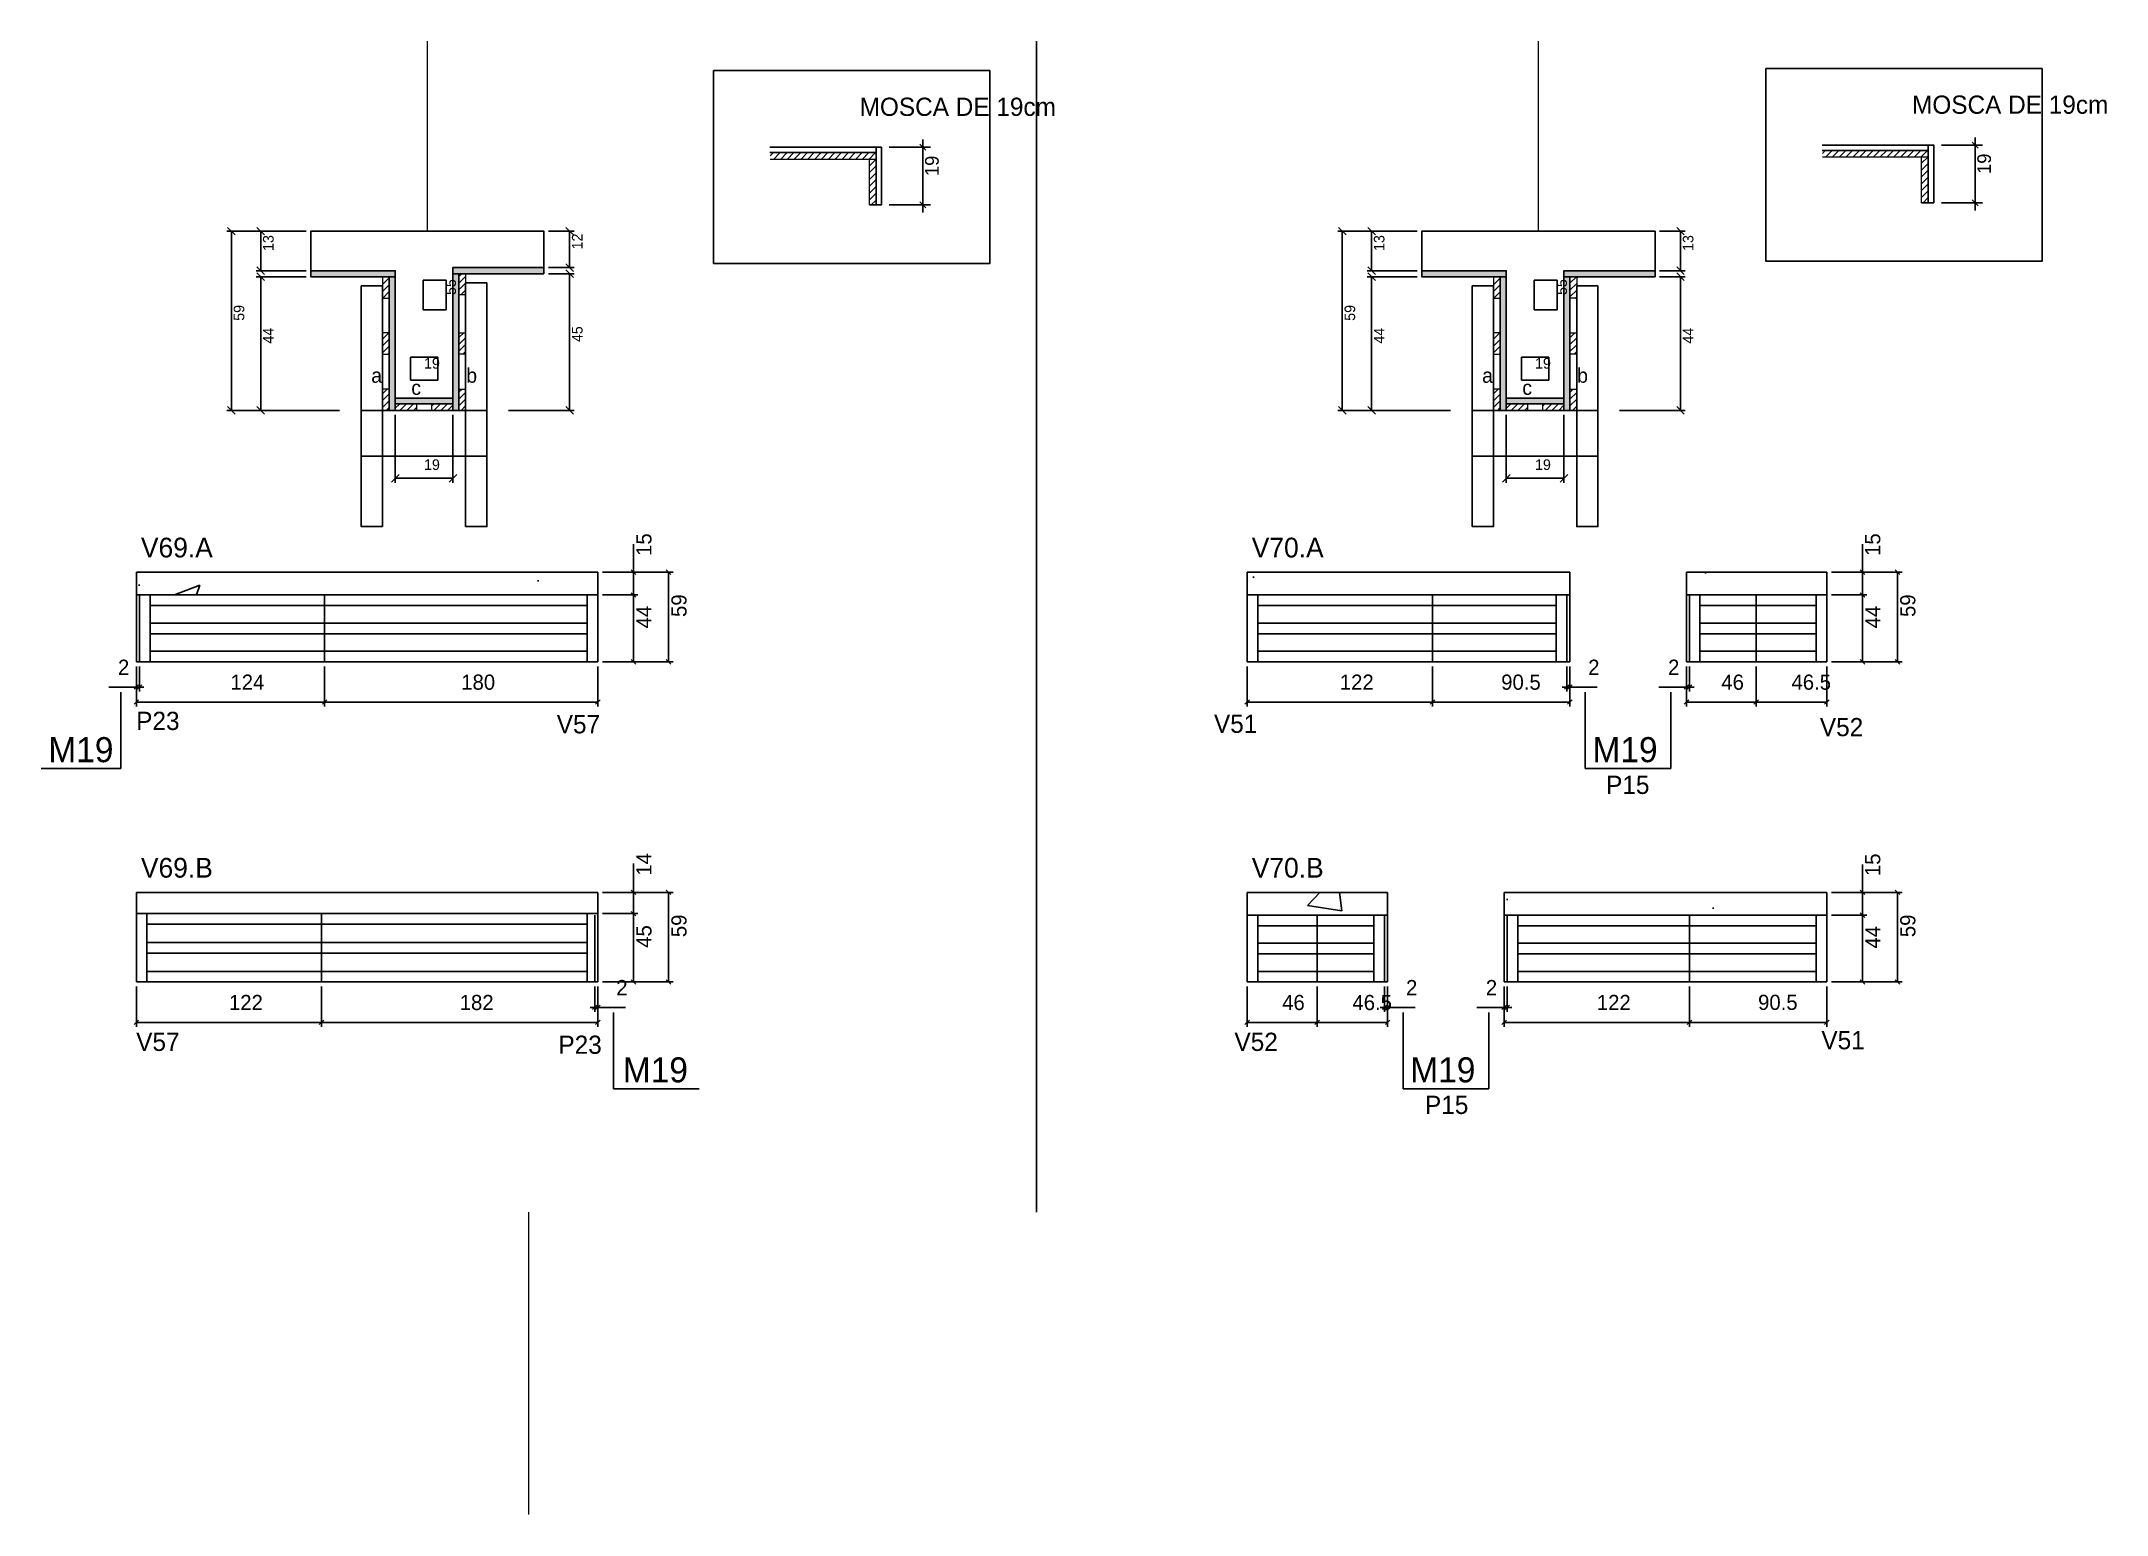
# Model space of a CAD drawing. Header units: metres. Extents: x 4253 to 5613, y 3977 to 4947.
import ezdxf

# ---------------------------------------------------------------- set-up
doc = ezdxf.new("R2010")
doc.units = ezdxf.units.M
for name, color, linetype in [('5', 7, 'Continuous'), ('CONCRETO', 7, 'Continuous'), ('COTA', 7, 'Continuous'), ('Cota Seção (2x)', 7, 'Continuous'), ('Cotas', 7, 'Continuous'), ('detalhes', 7, 'Continuous'), ('Hachura', 7, 'Continuous'), ('Madeira', 7, 'Continuous'), ('NOMENCLATURA', 7, 'Continuous'), ('Painéis', 7, 'Continuous'), ('SARR_2.2x7', 7, 'Continuous'), ('SARR_3.5x7', 7, 'Continuous'), ('SARRAFO DE PRESSAO', 7, 'Continuous'), ('TEXTO PILAR', 7, 'Continuous'), ('Texto Seção', 7, 'Continuous')]:
    doc.layers.add(name, color=color, linetype=linetype)

msp = doc.modelspace()

# ---------------------------------------------------------------- hatches: boundary and pattern name
at = {"layer": 'COTA'}
h = msp.add_hatch(dxfattribs=at)
h.set_pattern_fill('AR-CONC')
h.paths.add_polyline_path([(4619.3, 4582.9), (4619.3, 4597.9), (4315.1, 4597.9), (4315.3, 4582.9), (4619.3, 4582.9)])
h = msp.add_hatch(dxfattribs=at)
h.set_pattern_fill('AR-CONC')
h.paths.add_polyline_path([(5259.5, 4582.9), (5259.5, 4597.9), (5046.8, 4597.9), (5047, 4582.9), (5259.5, 4582.9)])
h = msp.add_hatch(dxfattribs=at)
h.set_pattern_fill('AR-CONC')
h.paths.add_polyline_path([(5336.3, 4597.9), (5336.3, 4582.9), (5428.8, 4582.9), (5428.8, 4597.9), (5336.3, 4597.9)])
h = msp.add_hatch(dxfattribs=at)
h.set_pattern_fill('AR-CONC')
h.paths.add_polyline_path([(4619.3, 4373.1), (4619.3, 4387.1), (4315.1, 4387.1), (4315.3, 4373.1), (4619.3, 4373.1)])
h = msp.add_hatch(dxfattribs=at)
h.set_pattern_fill('AR-CONC')
h.paths.add_polyline_path([(5047, 4387.1), (5047, 4372.1), (5139.5, 4372.1), (5139.5, 4387.1), (5047, 4387.1)])
h = msp.add_hatch(dxfattribs=at)
h.set_pattern_fill('AR-CONC')
h.paths.add_polyline_path([(5428.8, 4372.1), (5428.8, 4387.1), (5216, 4387.1), (5216.3, 4372.1), (5428.8, 4372.1)])
at = {"layer": 'Hachura'}
h = msp.add_hatch(dxfattribs=at)
h.set_pattern_fill('ANSI31')
h.paths.add_polyline_path([(4732.8, 4874.1), (4732.8, 4869.7), (4802.5, 4869.7), (4802.5, 4874.1), (4732.8, 4874.1)])
h = msp.add_hatch(dxfattribs=at)
h.set_pattern_fill('ANSI31')
h.paths.add_polyline_path([(5425.9, 4875.5), (5425.9, 4871.1), (5495.6, 4871.1), (5495.6, 4875.5), (5425.9, 4875.5)])
h = msp.add_hatch(dxfattribs=at)
h.set_pattern_fill('ANSI31')
h.paths.add_polyline_path([(5491.2, 4841.1), (5495.6, 4841.1), (5495.6, 4871.1), (5491.2, 4871.1), (5491.2, 4841.1)])
h = msp.add_hatch(dxfattribs=at)
h.set_pattern_fill('ANSI31')
h.paths.add_polyline_path([(4798.1, 4839.7), (4802.5, 4839.7), (4802.5, 4869.7), (4798.1, 4869.7), (4798.1, 4839.7)])
h = msp.add_hatch(color=7, dxfattribs=at)
h.dxf.hatch_style = 1
h.paths.add_polyline_path([(4485.8, 4792.4), (4485.8, 4796.4), (4430.2, 4796.4), (4430.2, 4792.4), (4485.8, 4792.4)])
h = msp.add_hatch(dxfattribs=at)
h.set_pattern_fill('ANSI31')
h.paths.add_polyline_path([(4477.4, 4778.4), (4481.8, 4778.4), (4481.8, 4792.4), (4477.4, 4792.4), (4477.4, 4778.4)])
h = msp.add_hatch(color=7, dxfattribs=at)
h.dxf.hatch_style = 1
h.paths.add_polyline_path([(4481.8, 4792.4), (4485.8, 4792.4), (4485.8, 4704.4), (4481.8, 4704.4), (4481.8, 4792.4)])
h = msp.add_hatch(color=7, dxfattribs=at)
h.dxf.hatch_style = 1
h.paths.add_polyline_path([(4583.8, 4794.4), (4583.8, 4798.4), (4523.8, 4798.4), (4523.8, 4794.4), (4583.8, 4794.4)])
h = msp.add_hatch(color=7, dxfattribs=at)
h.dxf.hatch_style = 1
h.paths.add_polyline_path([(4527.8, 4794.4), (4523.8, 4794.4), (4523.8, 4704.4), (4527.8, 4704.4), (4527.8, 4794.4)])
h = msp.add_hatch(dxfattribs=at)
h.set_pattern_fill('ANSI31')
h.paths.add_polyline_path([(4532.2, 4780.4), (4527.8, 4780.4), (4527.8, 4794.4), (4532.2, 4794.4), (4532.2, 4780.4)])
h = msp.add_hatch(color=7, dxfattribs=at)
h.dxf.hatch_style = 1
h.paths.add_polyline_path([(5217.6, 4792.4), (5217.6, 4796.4), (5162, 4796.4), (5162, 4792.4), (5217.6, 4792.4)])
h = msp.add_hatch(dxfattribs=at)
h.set_pattern_fill('ANSI31')
h.paths.add_polyline_path([(5209.2, 4778.4), (5213.6, 4778.4), (5213.6, 4792.4), (5209.2, 4792.4), (5209.2, 4778.4)])
h = msp.add_hatch(color=7, dxfattribs=at)
h.dxf.hatch_style = 1
h.paths.add_polyline_path([(5213.6, 4792.4), (5217.6, 4792.4), (5217.6, 4704.4), (5213.6, 4704.4), (5213.6, 4792.4)])
h = msp.add_hatch(color=7, dxfattribs=at)
h.dxf.hatch_style = 1
h.paths.add_polyline_path([(5315.6, 4792.4), (5315.6, 4796.4), (5255.6, 4796.4), (5255.6, 4792.4), (5315.6, 4792.4)])
h = msp.add_hatch(color=7, dxfattribs=at)
h.dxf.hatch_style = 1
h.paths.add_polyline_path([(5259.6, 4794.4), (5255.6, 4794.4), (5255.6, 4704.4), (5259.6, 4704.4), (5259.6, 4794.4)])
h = msp.add_hatch(dxfattribs=at)
h.set_pattern_fill('ANSI31')
h.paths.add_polyline_path([(5264, 4778.4), (5259.6, 4778.4), (5259.6, 4792.4), (5264, 4792.4), (5264, 4778.4)])
h = msp.add_hatch(dxfattribs=at)
h.set_pattern_fill('ANSI31')
h.paths.add_polyline_path([(4477.4, 4741.4), (4481.8, 4741.4), (4481.8, 4755.4), (4477.4, 4755.4), (4477.4, 4741.4)])
h = msp.add_hatch(dxfattribs=at)
h.set_pattern_fill('ANSI31')
h.paths.add_polyline_path([(4532.2, 4741.4), (4527.8, 4741.4), (4527.8, 4755.4), (4532.2, 4755.4), (4532.2, 4741.4)])
h = msp.add_hatch(dxfattribs=at)
h.set_pattern_fill('ANSI31')
h.paths.add_polyline_path([(5209.2, 4741.4), (5213.6, 4741.4), (5213.6, 4755.4), (5209.2, 4755.4), (5209.2, 4741.4)])
h = msp.add_hatch(dxfattribs=at)
h.set_pattern_fill('ANSI31')
h.paths.add_polyline_path([(5264, 4741.4), (5259.6, 4741.4), (5259.6, 4755.4), (5264, 4755.4), (5264, 4741.4)])
h = msp.add_hatch(dxfattribs=at)
h.set_pattern_fill('ANSI31')
h.paths.add_polyline_path([(4477.4, 4704.4), (4481.8, 4704.4), (4481.8, 4718.4), (4477.4, 4718.4), (4477.4, 4704.4)])
h = msp.add_hatch(color=7, dxfattribs=at)
h.dxf.hatch_style = 1
h.paths.add_polyline_path([(4523.8, 4708.8), (4523.8, 4712.4), (4485.8, 4712.4), (4485.8, 4708.8), (4523.8, 4708.8)])
h = msp.add_hatch(dxfattribs=at)
h.set_pattern_fill('ANSI31')
h.paths.add_polyline_path([(4485.8, 4704.4), (4485.8, 4708.8), (4499.8, 4708.8), (4499.8, 4704.4), (4485.8, 4704.4)])
h = msp.add_hatch(dxfattribs=at)
h.set_pattern_fill('ANSI31')
h.paths.add_polyline_path([(4523.8, 4704.4), (4523.8, 4708.8), (4509.8, 4708.8), (4509.8, 4704.4), (4523.8, 4704.4)])
h = msp.add_hatch(dxfattribs=at)
h.set_pattern_fill('ANSI31')
h.paths.add_polyline_path([(4532.2, 4704.4), (4527.8, 4704.4), (4527.8, 4718.4), (4532.2, 4718.4), (4532.2, 4704.4)])
h = msp.add_hatch(dxfattribs=at)
h.set_pattern_fill('ANSI31')
h.paths.add_polyline_path([(5209.2, 4704.4), (5213.6, 4704.4), (5213.6, 4718.4), (5209.2, 4718.4), (5209.2, 4704.4)])
h = msp.add_hatch(color=7, dxfattribs=at)
h.dxf.hatch_style = 1
h.paths.add_polyline_path([(5255.6, 4708.8), (5255.6, 4712.4), (5217.6, 4712.4), (5217.6, 4708.8), (5255.6, 4708.8)])
h = msp.add_hatch(dxfattribs=at)
h.set_pattern_fill('ANSI31')
h.paths.add_polyline_path([(5217.6, 4704.4), (5217.6, 4708.8), (5231.6, 4708.8), (5231.6, 4704.4), (5217.6, 4704.4)])
h = msp.add_hatch(dxfattribs=at)
h.set_pattern_fill('ANSI31')
h.paths.add_polyline_path([(5255.6, 4704.4), (5255.6, 4708.8), (5241.6, 4708.8), (5241.6, 4704.4), (5255.6, 4704.4)])
h = msp.add_hatch(dxfattribs=at)
h.set_pattern_fill('ANSI31')
h.paths.add_polyline_path([(5264, 4704.4), (5259.6, 4704.4), (5259.6, 4718.4), (5264, 4718.4), (5264, 4704.4)])

# ---------------------------------------------------------------- linework, layer by layer
at = {"layer": 'CONCRETO', "color": 251, "lineweight": 25}
for points in [[(4430.2, 4796.4), (4430.2, 4822.4), (4583.8, 4822.4), (4583.8, 4798.4), (4523.8, 4798.4), (4523.8, 4712.4), (4485.8, 4712.4), (4485.8, 4796.4)], [(5162, 4796.4), (5162, 4822.4), (5315.6, 4822.4), (5315.6, 4796.4), (5255.6, 4796.4), (5255.6, 4712.4), (5217.6, 4712.4), (5217.6, 4796.4)]]:
    msp.add_lwpolyline(points, close=True, dxfattribs=at)
at = {"layer": 'COTA', "color": 241, "lineweight": 25}
for p, q in [((4908.3, 4947.4), (4908.3, 4176.6)), ((4315.3, 4582.9), (4315.3, 4597.9)), ((4619.3, 4597.9), (4315.3, 4597.9)), ((4619.3, 4597.9), (4619.3, 4582.9)), ((5047, 4582.9), (5047, 4597.9)), ((5259.5, 4597.9), (5047, 4597.9)), ((5259.5, 4597.9), (5259.5, 4582.9)), ((5336.3, 4582.9), (5336.3, 4597.9)), ((5428.8, 4597.9), (5336.3, 4597.9)), ((5428.8, 4597.9), (5428.8, 4582.9)), ((4315.3, 4373.1), (4315.3, 4387.1)), ((4619.3, 4387.1), (4315.3, 4387.1)), ((4619.3, 4387.1), (4619.3, 4373.1)), ((5047, 4372.1), (5047, 4387.1)), ((5139.5, 4387.1), (5047, 4387.1)), ((5139.5, 4387.1), (5139.5, 4372.1)), ((5216.3, 4372.1), (5216.3, 4387.1)), ((5428.8, 4387.1), (5216.3, 4387.1)), ((5428.8, 4387.1), (5428.8, 4372.1))]:
    msp.add_line(p, q, dxfattribs=at)
at = {"layer": 'COTA', "color": 4, "lineweight": 25}
for p, q in [((5526.4, 4884.1), (5526.4, 4836.1)), ((4811.1, 4877.7), (4838.3, 4877.7)), ((4833.3, 4882.7), (4833.3, 4834.7)), ((5504.2, 4879.1), (5531.4, 4879.1)), ((4811.1, 4839.7), (4838.3, 4839.7)), ((5504.2, 4841.1), (5531.4, 4841.1)), ((4427.2, 4822.4), (4374.9, 4822.4)), ((4377.9, 4704.4), (4377.9, 4822.4)), ((4427.2, 4822.4), (4394.2, 4822.4)), ((4397.2, 4822.4), (4397.2, 4796.4)), ((4586.8, 4822.4), (4603.7, 4822.4)), ((4600.7, 4822.4), (4600.7, 4798.4)), ((5159, 4822.4), (5106.6, 4822.4)), ((5109.6, 4704.4), (5109.6, 4822.4)), ((5159, 4822.4), (5125.9, 4822.4)), ((5128.9, 4822.4), (5128.9, 4796.4)), ((5318.6, 4822.4), (5335.4, 4822.4)), ((5332.4, 4822.4), (5332.4, 4796.4)), ((4427.2, 4796.4), (4394.2, 4796.4)), ((4427.2, 4792.4), (4394.2, 4792.4)), ((4397.2, 4792.4), (4397.2, 4704.4)), ((4586.8, 4798.4), (4603.7, 4798.4)), ((4586.8, 4794.4), (4603.7, 4794.4)), ((4600.7, 4704.4), (4600.7, 4794.4)), ((5159, 4796.4), (5125.9, 4796.4)), ((5159, 4792.4), (5125.9, 4792.4)), ((5128.9, 4792.4), (5128.9, 4704.4)), ((5318.6, 4796.4), (5335.4, 4796.4)), ((5318.6, 4792.4), (5335.4, 4792.4)), ((5332.4, 4704.4), (5332.4, 4792.4)), ((4449.2, 4704.4), (4374.9, 4704.4)), ((4449.2, 4704.4), (4394.2, 4704.4)), ((4485.8, 4701.4), (4485.8, 4656.7)), ((4523.8, 4701.4), (4523.8, 4656.7)), ((4560.4, 4704.4), (4603.7, 4704.4)), ((5181, 4704.4), (5106.6, 4704.4)), ((5181, 4704.4), (5125.9, 4704.4)), ((5217.6, 4701.4), (5217.6, 4656.7)), ((5255.6, 4701.4), (5255.6, 4656.7)), ((5292.2, 4704.4), (5335.4, 4704.4)), ((4485.8, 4659.7), (4523.8, 4659.7)), ((5217.6, 4659.7), (5255.6, 4659.7)), ((4315.3, 4535.9), (4315.3, 4509.4)), ((4315.3, 4535.9), (4315.3, 4519.3)), ((4317.3, 4535.9), (4317.3, 4519.3)), ((4439.3, 4535.9), (4439.3, 4509.4)), ((4439.3, 4535.9), (4439.3, 4509.4)), ((4619.3, 4535.9), (4619.3, 4509.4)), ((5047, 4535.9), (5047, 4509.4)), ((5169, 4535.9), (5169, 4509.4)), ((5169, 4535.9), (5169, 4509.4)), ((5257.5, 4535.9), (5257.5, 4519.3)), ((5259.5, 4535.9), (5259.5, 4509.4)), ((5259.5, 4535.9), (5259.5, 4519.3)), ((5336.3, 4535.9), (5336.3, 4509.4)), ((5336.3, 4535.9), (5336.3, 4519.3)), ((5338.3, 4535.9), (5338.3, 4519.3)), ((5382.3, 4535.9), (5382.3, 4509.4)), ((5382.3, 4535.9), (5382.3, 4509.4)), ((5428.8, 4535.9), (5428.8, 4509.4)), ((4315.3, 4522.3), (4297.2, 4522.3)), ((4317.3, 4522.3), (4315.3, 4522.3)), ((4317.3, 4522.3), (4320.3, 4522.3)), ((5257.5, 4522.3), (5254.5, 4522.3)), ((5257.5, 4522.3), (5259.5, 4522.3)), ((5259.5, 4522.3), (5277.6, 4522.3)), ((5336.3, 4522.3), (5318.2, 4522.3)), ((5338.3, 4522.3), (5336.3, 4522.3)), ((5338.3, 4522.3), (5341.3, 4522.3)), ((4315.3, 4512.4), (4439.3, 4512.4)), ((4439.3, 4512.4), (4619.3, 4512.4)), ((5047, 4512.4), (5169, 4512.4)), ((5169, 4512.4), (5259.5, 4512.4)), ((5336.3, 4512.4), (5382.3, 4512.4)), ((5382.3, 4512.4), (5428.8, 4512.4)), ((4315.3, 4325.1), (4315.3, 4298.5)), ((4437.3, 4325.1), (4437.3, 4298.5)), ((4437.3, 4325.1), (4437.3, 4298.5)), ((4617.3, 4325.1), (4617.3, 4308.4)), ((4619.3, 4325.1), (4619.3, 4298.5)), ((4619.3, 4325.1), (4619.3, 4308.4)), ((5047, 4325.1), (5047, 4298.5)), ((5093, 4325.1), (5093, 4298.5)), ((5093, 4325.1), (5093, 4298.5)), ((5137.5, 4325.1), (5137.5, 4308.4)), ((5139.5, 4325.1), (5139.5, 4298.5)), ((5139.5, 4325.1), (5139.5, 4308.4)), ((5216.3, 4325.1), (5216.3, 4298.5)), ((5216.3, 4325.1), (5216.3, 4308.4)), ((5218.3, 4325.1), (5218.3, 4308.4)), ((5338.3, 4325.1), (5338.3, 4298.5)), ((5338.3, 4325.1), (5338.3, 4298.5)), ((5428.8, 4325.1), (5428.8, 4298.5)), ((4315.3, 4301.5), (4437.3, 4301.5)), ((4437.3, 4301.5), (4619.3, 4301.5)), ((4617.3, 4311.4), (4614.3, 4311.4)), ((4617.3, 4311.4), (4619.3, 4311.4)), ((4619.3, 4311.4), (4637.4, 4311.4)), ((5047, 4301.5), (5093, 4301.5)), ((5093, 4301.5), (5139.5, 4301.5)), ((5137.5, 4311.4), (5134.5, 4311.4)), ((5137.5, 4311.4), (5139.5, 4311.4)), ((5139.5, 4311.4), (5157.6, 4311.4)), ((5216.3, 4311.4), (5198.2, 4311.4)), ((5218.3, 4311.4), (5216.3, 4311.4)), ((5216.3, 4301.5), (5338.3, 4301.5)), ((5218.3, 4311.4), (5221.3, 4311.4)), ((5338.3, 4301.5), (5428.8, 4301.5))]:
    msp.add_line(p, q, dxfattribs=at)
at = {"layer": 'COTA', "color": 0, "lineweight": 25}
for p, q in [((4313.8, 4520.8), (4316.8, 4523.8)), ((4318.8, 4523.8), (4315.8, 4520.8)), ((5256, 4520.8), (5259, 4523.8)), ((5261, 4523.8), (5258, 4520.8)), ((5334.8, 4520.8), (5337.8, 4523.8)), ((5339.8, 4523.8), (5336.8, 4520.8)), ((4316.8, 4513.9), (4313.8, 4510.9)), ((4437.8, 4510.9), (4440.8, 4513.9)), ((4440.8, 4513.9), (4437.8, 4510.9)), ((4617.8, 4510.9), (4620.8, 4513.9)), ((5048.5, 4513.9), (5045.5, 4510.9)), ((5167.5, 4510.9), (5170.5, 4513.9)), ((5170.5, 4513.9), (5167.5, 4510.9)), ((5258, 4510.9), (5261, 4513.9)), ((5337.8, 4513.9), (5334.8, 4510.9)), ((5380.8, 4510.9), (5383.8, 4513.9)), ((5383.8, 4513.9), (5380.8, 4510.9)), ((5427.3, 4510.9), (5430.3, 4513.9)), ((4615.8, 4309.9), (4618.8, 4312.9)), ((4620.8, 4312.9), (4617.8, 4309.9)), ((5136, 4309.9), (5139, 4312.9)), ((5141, 4312.9), (5138, 4309.9)), ((5214.8, 4309.9), (5217.8, 4312.9)), ((5219.8, 4312.9), (5216.8, 4309.9)), ((4316.8, 4303), (4313.8, 4300)), ((4435.8, 4300), (4438.8, 4303)), ((4438.8, 4303), (4435.8, 4300)), ((4617.8, 4300), (4620.8, 4303)), ((5048.5, 4303), (5045.5, 4300)), ((5091.5, 4300), (5094.5, 4303)), ((5094.5, 4303), (5091.5, 4300)), ((5138, 4300), (5141, 4303)), ((5217.8, 4303), (5214.8, 4300)), ((5336.8, 4300), (5339.8, 4303)), ((5339.8, 4303), (5336.8, 4300)), ((5427.3, 4300), (5430.3, 4303))]:
    msp.add_line(p, q, dxfattribs=at)
for points in [[(4835.3, 4875.7), (4831.3, 4879.7)], [(5528.4, 4877.1), (5524.4, 4881.1)], [(4831.3, 4841.7), (4835.3, 4837.7)], [(5524.4, 4843.1), (5528.4, 4839.1)], [(4380.4, 4819.9), (4375.4, 4824.9)], [(4399.7, 4819.9), (4394.7, 4824.9)], [(4603.2, 4819.9), (4598.2, 4824.9)], [(5112.1, 4819.9), (5107.1, 4824.9)], [(5131.4, 4819.9), (5126.4, 4824.9)], [(5334.9, 4819.9), (5329.9, 4824.9)], [(4394.7, 4798.9), (4399.7, 4793.9)], [(4399.7, 4789.9), (4394.7, 4794.9)], [(4598.2, 4800.9), (4603.2, 4795.9)], [(4603.2, 4791.9), (4598.2, 4796.9)], [(5126.4, 4798.9), (5131.4, 4793.9)], [(5131.4, 4789.9), (5126.4, 4794.9)], [(5329.9, 4798.9), (5334.9, 4793.9)], [(5334.9, 4789.9), (5329.9, 4794.9)], [(4375.4, 4706.9), (4380.4, 4701.9)], [(4394.7, 4706.9), (4399.7, 4701.9)], [(4598.2, 4706.9), (4603.2, 4701.9)], [(5107.1, 4706.9), (5112.1, 4701.9)], [(5126.4, 4706.9), (5131.4, 4701.9)], [(5329.9, 4706.9), (5334.9, 4701.9)], [(4488.3, 4662.2), (4483.3, 4657.2)], [(4521.3, 4657.2), (4526.3, 4662.2)], [(5220.1, 4662.2), (5215.1, 4657.2)], [(5253.1, 4657.2), (5258.1, 4662.2)]]:
    msp.add_lwpolyline(points, dxfattribs=at)
at = {"layer": 'Cota Seção (2x)', "color": 180, "lineweight": 25}
for p, q in [((4519.3, 4790.1), (4504.3, 4790.1)), ((4504.3, 4790.1), (4504.3, 4770.7)), ((4519.3, 4770.7), (4519.3, 4790.1)), ((5251.1, 4790.1), (5236.1, 4790.1)), ((5236.1, 4790.1), (5236.1, 4770.7)), ((5251.1, 4770.7), (5251.1, 4790.1)), ((4504.3, 4770.7), (4519.3, 4770.7)), ((5236.1, 4770.7), (5251.1, 4770.7)), ((4513.8, 4739.4), (4495.8, 4739.4)), ((4495.8, 4739.4), (4495.8, 4724.4)), ((4513.8, 4724.4), (4513.8, 4739.4)), ((5245.6, 4739.4), (5227.6, 4739.4)), ((5227.6, 4739.4), (5227.6, 4724.4)), ((5245.6, 4724.4), (5245.6, 4739.4)), ((4495.8, 4724.4), (4513.8, 4724.4)), ((5227.6, 4724.4), (5245.6, 4724.4))]:
    msp.add_line(p, q, dxfattribs=at)
at = {"layer": 'Cotas', "color": 1, "lineweight": 25}
for points in [[(4695.5, 4928.1), (4877.5, 4928.1), (4877.5, 4801.2), (4695.5, 4801.2)], [(5388.6, 4929.5), (5570.6, 4929.5), (5570.6, 4802.6), (5388.6, 4802.6)]]:
    msp.add_lwpolyline(points, close=True, dxfattribs=at)
at = {"layer": 'Hachura', "color": 253, "lineweight": 25}
for p, q in [((4802.5, 4839.7), (4798.1, 4839.7)), ((5495.6, 4841.1), (5491.2, 4841.1))]:
    msp.add_line(p, q, dxfattribs=at)
at = {"layer": 'Madeira', "color": 126, "lineweight": 18}
for p, q in [((4732.8, 4874.1), (4802.5, 4874.1)), ((4802.5, 4874.1), (4802.5, 4869.7)), ((5425.9, 4875.5), (5495.6, 4875.5)), ((5495.6, 4871.1), (5425.9, 4871.1)), ((5491.2, 4841.1), (5491.2, 4871.1)), ((5495.6, 4875.5), (5495.6, 4871.1)), ((5495.6, 4845.5), (5495.6, 4871.1)), ((4802.5, 4869.7), (4732.8, 4869.7)), ((4798.1, 4839.7), (4798.1, 4869.7)), ((4802.5, 4844.1), (4802.5, 4869.7))]:
    msp.add_line(p, q, dxfattribs=at)
for points in [[(4477.4, 4778.4), (4481.8, 4778.4), (4481.8, 4792.4), (4477.4, 4792.4)], [(4532.2, 4780.4), (4527.8, 4780.4), (4527.8, 4794.4), (4532.2, 4794.4)], [(5209.2, 4778.4), (5213.6, 4778.4), (5213.6, 4792.4), (5209.2, 4792.4)], [(5264, 4778.4), (5259.6, 4778.4), (5259.6, 4792.4), (5264, 4792.4)], [(4477.4, 4741.4), (4481.8, 4741.4), (4481.8, 4755.4), (4477.4, 4755.4)], [(4532.2, 4741.4), (4527.8, 4741.4), (4527.8, 4755.4), (4532.2, 4755.4)], [(5209.2, 4741.4), (5213.6, 4741.4), (5213.6, 4755.4), (5209.2, 4755.4)], [(5264, 4741.4), (5259.6, 4741.4), (5259.6, 4755.4), (5264, 4755.4)], [(4477.4, 4704.4), (4481.8, 4704.4), (4481.8, 4718.4), (4477.4, 4718.4)], [(4485.8, 4704.4), (4485.8, 4708.8), (4499.8, 4708.8), (4499.8, 4704.4)], [(4523.8, 4704.4), (4523.8, 4708.8), (4509.8, 4708.8), (4509.8, 4704.4)], [(4532.2, 4704.4), (4527.8, 4704.4), (4527.8, 4718.4), (4532.2, 4718.4)], [(5209.2, 4704.4), (5213.6, 4704.4), (5213.6, 4718.4), (5209.2, 4718.4)], [(5217.6, 4704.4), (5217.6, 4708.8), (5231.6, 4708.8), (5231.6, 4704.4)], [(5255.6, 4704.4), (5255.6, 4708.8), (5241.6, 4708.8), (5241.6, 4704.4)], [(5264, 4704.4), (5259.6, 4704.4), (5259.6, 4718.4), (5264, 4718.4)]]:
    msp.add_lwpolyline(points, close=True, dxfattribs=at)
at = {"layer": 'NOMENCLATURA', "color": 7, "lineweight": 25}
for p, q in [((4305.1, 4468.6), (4305.1, 4519)), ((5269.7, 4468.6), (5269.7, 4519)), ((5326.1, 4468.6), (5326.1, 4519)), ((4305.1, 4468.6), (4252.7, 4468.6)), ((5326.1, 4468.6), (5269.7, 4468.6)), ((4629.5, 4257.8), (4629.5, 4308.1)), ((5149.7, 4257.8), (5149.7, 4308.1)), ((5206.1, 4257.8), (5206.1, 4308.1)), ((4629.5, 4257.8), (4685.9, 4257.8)), ((5206.1, 4257.8), (5149.7, 4257.8))]:
    msp.add_line(p, q, dxfattribs=at)
at = {"layer": 'Painéis', "color": 200, "lineweight": 25}
for p, q in [((4802.5, 4877.7), (4732.6, 4877.7)), ((4802.5, 4874.1), (4732.6, 4874.1)), ((5495.6, 4879.1), (5425.7, 4879.1)), ((5495.6, 4875.5), (5425.8, 4875.5)), ((4315.3, 4582.9), (4619.3, 4582.9)), ((4315.3, 4538.9), (4315.3, 4582.9)), ((4317.3, 4538.9), (4317.3, 4582.9)), ((4439.3, 4538.9), (4439.3, 4582.9)), ((4619.3, 4538.9), (4619.3, 4582.9)), ((5047, 4582.9), (5259.5, 4582.9)), ((5047, 4538.9), (5047, 4582.9)), ((5169, 4538.9), (5169, 4582.9)), ((5257.5, 4538.9), (5257.5, 4582.9)), ((5259.5, 4538.9), (5259.5, 4582.9)), ((5336.3, 4582.9), (5428.8, 4582.9)), ((5336.3, 4538.9), (5336.3, 4582.9)), ((5338.3, 4538.9), (5338.3, 4582.9)), ((5382.3, 4538.9), (5382.3, 4582.9)), ((5428.8, 4538.9), (5428.8, 4582.9)), ((4315.3, 4538.9), (4619.3, 4538.9)), ((5047, 4538.9), (5259.5, 4538.9)), ((5336.3, 4538.9), (5428.8, 4538.9)), ((4315.3, 4373.1), (4619.3, 4373.1)), ((4315.3, 4328.1), (4315.3, 4373.1)), ((4437.3, 4328.1), (4437.3, 4373.1)), ((4617.3, 4328.1), (4617.3, 4372.1)), ((4619.3, 4328.1), (4619.3, 4373.1)), ((5047, 4372.1), (5139.5, 4372.1)), ((5047, 4328.1), (5047, 4372.1)), ((5093, 4328.1), (5093, 4372.1)), ((5137.5, 4328.1), (5137.5, 4372.1)), ((5139.5, 4328.1), (5139.5, 4372.1)), ((5216.3, 4372.1), (5428.8, 4372.1)), ((5216.3, 4328.1), (5216.3, 4372.1)), ((5218.3, 4328.1), (5218.3, 4372.1)), ((5338.3, 4328.1), (5338.3, 4372.1)), ((5428.8, 4328.1), (5428.8, 4372.1)), ((4315.3, 4328.1), (4619.3, 4328.1)), ((5047, 4328.1), (5139.5, 4328.1)), ((5216.3, 4328.1), (5428.8, 4328.1))]:
    msp.add_line(p, q, dxfattribs=at)
at = {"layer": 'Painéis', "color": 4, "lineweight": 25}
for p, q in [((4642.7, 4597.9), (4642.7, 4616.3)), ((5452.2, 4597.9), (5452.2, 4616.3)), ((4622.3, 4597.9), (4645.7, 4597.9)), ((4622.3, 4597.9), (4668.8, 4597.9)), ((4642.7, 4582.9), (4642.7, 4597.9)), ((4665.8, 4597.9), (4665.8, 4538.9)), ((5431.8, 4597.9), (5455.2, 4597.9)), ((5431.8, 4597.9), (5478.3, 4597.9)), ((5452.2, 4582.9), (5452.2, 4597.9)), ((5475.3, 4597.9), (5475.3, 4538.9)), ((4622.3, 4582.9), (4645.7, 4582.9)), ((4622.3, 4582.9), (4645.7, 4582.9)), ((4642.7, 4582.9), (4642.7, 4538.9)), ((5431.8, 4582.9), (5455.2, 4582.9)), ((5431.8, 4582.9), (5455.2, 4582.9)), ((5452.2, 4582.9), (5452.2, 4538.9)), ((4622.3, 4538.9), (4645.7, 4538.9)), ((4622.3, 4538.9), (4668.8, 4538.9)), ((5431.8, 4538.9), (5455.2, 4538.9)), ((5431.8, 4538.9), (5478.3, 4538.9)), ((4642.7, 4387.1), (4642.7, 4406.2)), ((5452.2, 4387.1), (5452.2, 4405.5)), ((4622.3, 4387.1), (4645.7, 4387.1)), ((4622.3, 4387.1), (4668.8, 4387.1)), ((4642.7, 4373.1), (4642.7, 4387.1)), ((4665.8, 4387.1), (4665.8, 4328.1)), ((5431.8, 4387.1), (5455.2, 4387.1)), ((5431.8, 4387.1), (5478.3, 4387.1)), ((5452.2, 4372.1), (5452.2, 4387.1)), ((5475.3, 4387.1), (5475.3, 4328.1)), ((4622.3, 4373.1), (4645.7, 4373.1)), ((4622.3, 4373.1), (4645.7, 4373.1)), ((4642.7, 4373.1), (4642.7, 4328.1)), ((5431.8, 4372.1), (5455.2, 4372.1)), ((5431.8, 4372.1), (5455.2, 4372.1)), ((5452.2, 4372.1), (5452.2, 4328.1)), ((4622.3, 4328.1), (4645.7, 4328.1)), ((4622.3, 4328.1), (4668.8, 4328.1)), ((5431.8, 4328.1), (5455.2, 4328.1)), ((5431.8, 4328.1), (5478.3, 4328.1))]:
    msp.add_line(p, q, dxfattribs=at)
at = {"layer": 'Painéis', "color": 0, "lineweight": 25}
for p, q in [((4644.2, 4596.4), (4641.2, 4599.4)), ((4667.3, 4596.4), (4664.3, 4599.4)), ((5453.7, 4596.4), (5450.7, 4599.4)), ((5476.8, 4596.4), (5473.8, 4599.4)), ((4641.2, 4584.4), (4644.2, 4581.4)), ((4644.2, 4581.4), (4641.2, 4584.4)), ((5450.7, 4584.4), (5453.7, 4581.4)), ((5453.7, 4581.4), (5450.7, 4584.4)), ((4641.2, 4540.4), (4644.2, 4537.4)), ((4664.3, 4540.4), (4667.3, 4537.4)), ((5450.7, 4540.4), (5453.7, 4537.4)), ((5473.8, 4540.4), (5476.8, 4537.4)), ((4644.2, 4385.6), (4641.2, 4388.6)), ((4667.3, 4385.6), (4664.3, 4388.6)), ((5453.7, 4385.6), (5450.7, 4388.6)), ((5476.8, 4385.6), (5473.8, 4388.6)), ((4641.2, 4374.6), (4644.2, 4371.6)), ((4644.2, 4371.6), (4641.2, 4374.6)), ((5450.7, 4373.6), (5453.7, 4370.6)), ((5453.7, 4370.6), (5450.7, 4373.6)), ((4641.2, 4329.6), (4644.2, 4326.6)), ((4664.3, 4329.6), (4667.3, 4326.6)), ((5450.7, 4329.6), (5453.7, 4326.6)), ((5473.8, 4329.6), (5476.8, 4326.6))]:
    msp.add_line(p, q, dxfattribs=at)
at = {"layer": 'Painéis', "color": 200, "lineweight": 25}
for points in [[(4802.5, 4877.7), (4806.1, 4877.7), (4806.1, 4839.7), (4802.5, 4839.7)], [(5495.6, 4879.1), (5499.2, 4879.1), (5499.2, 4841.1), (5495.6, 4841.1)], [(4485.8, 4792.4), (4485.8, 4796.4), (4430.2, 4796.4), (4430.2, 4792.4)], [(4481.8, 4792.4), (4485.8, 4792.4), (4485.8, 4704.4), (4481.8, 4704.4)], [(4583.8, 4794.4), (4583.8, 4798.4), (4523.8, 4798.4), (4523.8, 4794.4)], [(4527.8, 4794.4), (4523.8, 4794.4), (4523.8, 4704.4), (4527.8, 4704.4)], [(5217.6, 4792.4), (5217.6, 4796.4), (5162, 4796.4), (5162, 4792.4)], [(5213.6, 4792.4), (5217.6, 4792.4), (5217.6, 4704.4), (5213.6, 4704.4)], [(5315.6, 4792.4), (5315.6, 4796.4), (5255.6, 4796.4), (5255.6, 4792.4)], [(5259.6, 4792.4), (5255.6, 4792.4), (5255.6, 4704.4), (5259.6, 4704.4)], [(4523.8, 4708.8), (4523.8, 4712.4), (4485.8, 4712.4), (4485.8, 4708.8)], [(5255.6, 4708.8), (5255.6, 4712.4), (5217.6, 4712.4), (5217.6, 4708.8)]]:
    msp.add_lwpolyline(points, close=True, dxfattribs=at)
at = {"layer": 'SARR_2.2x7', "color": 40, "lineweight": 25}
for p, q in [((4324.3, 4538.9), (4324.3, 4582.9)), ((4324.3, 4575.9), (4439.3, 4575.9)), ((4439.3, 4575.9), (4612.3, 4575.9)), ((4612.3, 4538.9), (4612.3, 4582.9)), ((5054, 4538.9), (5054, 4582.9)), ((5054, 4575.9), (5169, 4575.9)), ((5169, 4575.9), (5250.5, 4575.9)), ((5250.5, 4538.9), (5250.5, 4582.9)), ((5345.2, 4538.9), (5345.2, 4582.9)), ((5345.2, 4575.9), (5382.3, 4575.9)), ((5382.3, 4575.9), (5421.8, 4575.9)), ((5421.8, 4538.9), (5421.8, 4582.9)), ((4324.3, 4564.4), (4439.3, 4564.4)), ((4324.3, 4557.4), (4439.3, 4557.4)), ((4439.3, 4564.4), (4612.3, 4564.4)), ((4439.3, 4557.4), (4612.3, 4557.4)), ((5054, 4564.4), (5169, 4564.4)), ((5054, 4557.4), (5169, 4557.4)), ((5169, 4564.4), (5250.5, 4564.4)), ((5169, 4557.4), (5250.5, 4557.4)), ((5345.2, 4564.4), (5382.3, 4564.4)), ((5345.2, 4557.4), (5382.3, 4557.4)), ((5382.3, 4564.4), (5421.8, 4564.4)), ((5382.3, 4557.4), (5421.8, 4557.4)), ((4324.3, 4545.9), (4439.3, 4545.9)), ((4439.3, 4545.9), (4612.3, 4545.9)), ((5054, 4545.9), (5169, 4545.9)), ((5169, 4545.9), (5250.5, 4545.9)), ((5345.2, 4545.9), (5382.3, 4545.9)), ((5382.3, 4545.9), (5421.8, 4545.9)), ((4322.3, 4328.1), (4322.3, 4373.1)), ((4612.3, 4328.1), (4612.3, 4373.1)), ((5054, 4328.1), (5054, 4372.1)), ((5130.5, 4328.1), (5130.5, 4372.1)), ((5225.2, 4328.1), (5225.2, 4372.1)), ((5421.8, 4328.1), (5421.8, 4372.1)), ((4322.3, 4366.1), (4437.3, 4366.1)), ((4322.3, 4354.1), (4437.3, 4354.1)), ((4437.3, 4366.1), (4612.3, 4366.1)), ((4437.3, 4354.1), (4612.3, 4354.1)), ((5054, 4365.1), (5093, 4365.1)), ((5054, 4353.6), (5093, 4353.6)), ((5093, 4365.1), (5130.5, 4365.1)), ((5093, 4353.6), (5130.5, 4353.6)), ((5225.2, 4365.1), (5338.3, 4365.1)), ((5225.2, 4353.6), (5338.3, 4353.6)), ((5338.3, 4365.1), (5421.8, 4365.1)), ((5338.3, 4353.6), (5421.8, 4353.6)), ((4322.3, 4347.1), (4437.3, 4347.1)), ((4437.3, 4347.1), (4612.3, 4347.1)), ((5054, 4346.6), (5093, 4346.6)), ((5093, 4346.6), (5130.5, 4346.6)), ((5225.2, 4346.6), (5338.3, 4346.6)), ((5338.3, 4346.6), (5421.8, 4346.6)), ((4322.3, 4335.1), (4437.3, 4335.1)), ((4437.3, 4335.1), (4612.3, 4335.1)), ((5054, 4335.1), (5093, 4335.1)), ((5093, 4335.1), (5130.5, 4335.1)), ((5225.2, 4335.1), (5338.3, 4335.1)), ((5338.3, 4335.1), (5421.8, 4335.1))]:
    msp.add_line(p, q, dxfattribs=at)
at = {"layer": 'SARR_3.5x7', "color": 81, "lineweight": 25}
for points in [[(4463.4, 4786.4), (4477.4, 4786.4), (4477.4, 4627.9), (4463.4, 4627.9)], [(4546.2, 4788.4), (4532.2, 4788.4), (4532.2, 4627.9), (4546.2, 4627.9)], [(5195.2, 4786.4), (5209.2, 4786.4), (5209.2, 4627.9), (5195.2, 4627.9)], [(5278, 4786.4), (5264, 4786.4), (5264, 4627.9), (5278, 4627.9)], [(4463.4, 4704.4), (4546.2, 4704.4), (4546.2, 4674.3), (4463.4, 4674.3)], [(5195.2, 4704.4), (5278, 4704.4), (5278, 4674.3), (5195.2, 4674.3)]]:
    msp.add_lwpolyline(points, close=True, dxfattribs=at)
at = {"layer": 'SARRAFO DE PRESSAO', "color": 30, "lineweight": 9}
msp.add_line((4573.8, 3977.4), (4573.8, 4176.6), dxfattribs=at)
at = {"layer": 'Texto Seção', "color": 252, "lineweight": 15}
for p, q in [((4507, 4822.4), (4507, 4947.4)), ((5238.8, 4822.4), (5238.8, 4947.4))]:
    msp.add_line(p, q, dxfattribs=at)

# ---------------------------------------------------------------- texts
at = {"layer": '5', "color": 5, "lineweight": 25}
for s, p in [('P23', (4315.2, 4494)), ('V57', (4592.2, 4491.8)), ('V51', (5025.1, 4492.1)), ('V52', (5424.2, 4489.9)), ('P15', (5283.4, 4451.9)), ('V57', (4315.2, 4282.7)), ('P23', (4593.3, 4280.8)), ('V52', (5038.6, 4282.7)), ('V51', (5425.2, 4283.8)), ('P15', (5164.1, 4241.2))]:
    msp.add_text(s, height=12, rotation=0, dxfattribs=at).set_placement(p)
at = {"layer": 'COTA', "color": 240, "lineweight": 25}
for p in [(4843.8, 4858.7), (5536.9, 4860.1)]:
    msp.add_text('19', height=9, rotation=90, dxfattribs=at).set_placement(p)
at = {"layer": 'COTA', "color": 1, "lineweight": 25}
for s, p in [('13', (4405.7, 4809.4)), ('12', (4609.2, 4810.4)), ('13', (5137.4, 4809.4)), ('13', (5340.9, 4809.4)), ('59', (4386.4, 4763.4)), ('59', (5118.1, 4763.4)), ('44', (4405.7, 4748.4)), ('45', (4609.2, 4749.4)), ('44', (5137.4, 4748.4)), ('44', (5340.9, 4748.4))]:
    msp.add_text(s, height=7, rotation=90, dxfattribs=at).set_placement(p)
for p in [(4504.8, 4665.2), (5236.6, 4665.2)]:
    msp.add_text('19', height=7, dxfattribs=at).set_placement(p)
at = {"layer": 'COTA', "color": 240, "lineweight": 25}
for s, p in [('2', (4303.2, 4530.3)), ('124', (4377.3, 4520.5)), ('180', (4529.3, 4520.5)), ('122', (5108, 4520.5)), ('90.5', (5214.3, 4520.5)), ('2', (5271.6, 4530.3)), ('2', (5324.2, 4530.3)), ('46', (5359.3, 4520.5)), ('46.5', (5405.5, 4520.5)), ('2', (4631.4, 4319.4)), ('2', (5151.6, 4319.4)), ('2', (5204.2, 4319.4)), ('122', (4376.3, 4309.6)), ('182', (4528.3, 4309.6)), ('46', (5070, 4309.6)), ('46.5', (5116.3, 4309.6)), ('122', (5277.3, 4309.6)), ('90.5', (5383.5, 4309.7))]:
    msp.add_text(s, height=10, dxfattribs=at).set_placement(p)
at = {"layer": 'Cota Seção (2x)', "color": 1, "lineweight": 25}
for p in [(4525.8, 4780.4), (5257.6, 4780.4)]:
    msp.add_text('55', height=7, rotation=90, dxfattribs=at).set_placement(p)
for p in [(4504.8, 4731.9), (5236.6, 4731.9)]:
    msp.add_text('19', height=7, dxfattribs=at).set_placement(p)
at = {"layer": 'detalhes', "color": 4, "lineweight": 25}
for s, p in [('a', (4470, 4722.6)), ('c', (4496.4, 4714.6)), ('b', (4532.6, 4722.6)), ('a', (5201.7, 4722.6)), ('c', (5228.2, 4714.6)), ('b', (5264.3, 4722.6))]:
    msp.add_text(s, height=9.6, dxfattribs=at).set_placement(p)
at = {"layer": 'NOMENCLATURA', "color": 7, "lineweight": 25}
for p in [(4257.3, 4472.8), (5274.4, 4472.8), (4635.7, 4262), (5154.4, 4262)]:
    msp.add_text('M19', height=16.5, dxfattribs=at).set_placement(p)
at = {"layer": 'Painéis', "color": 240, "lineweight": 25}
for s, p in [('15', (4654.6, 4608.6)), ('15', (5464, 4608.6)), ('44', (4654.6, 4560.9)), ('59', (4677.7, 4568.4)), ('44', (5464.1, 4560.9)), ('59', (5487.1, 4568.4)), ('14', (4654.6, 4398.1)), ('15', (5464, 4397.8)), ('59', (4677.7, 4357.6)), ('59', (5487.1, 4357.6)), ('45', (4654.6, 4350.6)), ('44', (5464.1, 4350.1))]:
    msp.add_text(s, height=10, rotation=90, dxfattribs=at).set_placement(p)
at = {"layer": 'TEXTO PILAR', "color": 3, "lineweight": 15}
for p in [(5484.9, 4899.7), (4791.7, 4898.3)]:
    msp.add_text('MOSCA DE 19cm', height=12, dxfattribs=at).set_placement(p)
at = {"layer": 'Texto Seção', "color": 7, "lineweight": 15}
for s, p in [('V69.A', (4318.3, 4607.6)), ('V70.A', (5050, 4607.6)), ('V69.B', (4318.3, 4396.8)), ('V70.B', (5050, 4396.8))]:
    msp.add_text(s, height=13, dxfattribs=at).set_placement(p)

doc.saveas('drawing.dxf')
